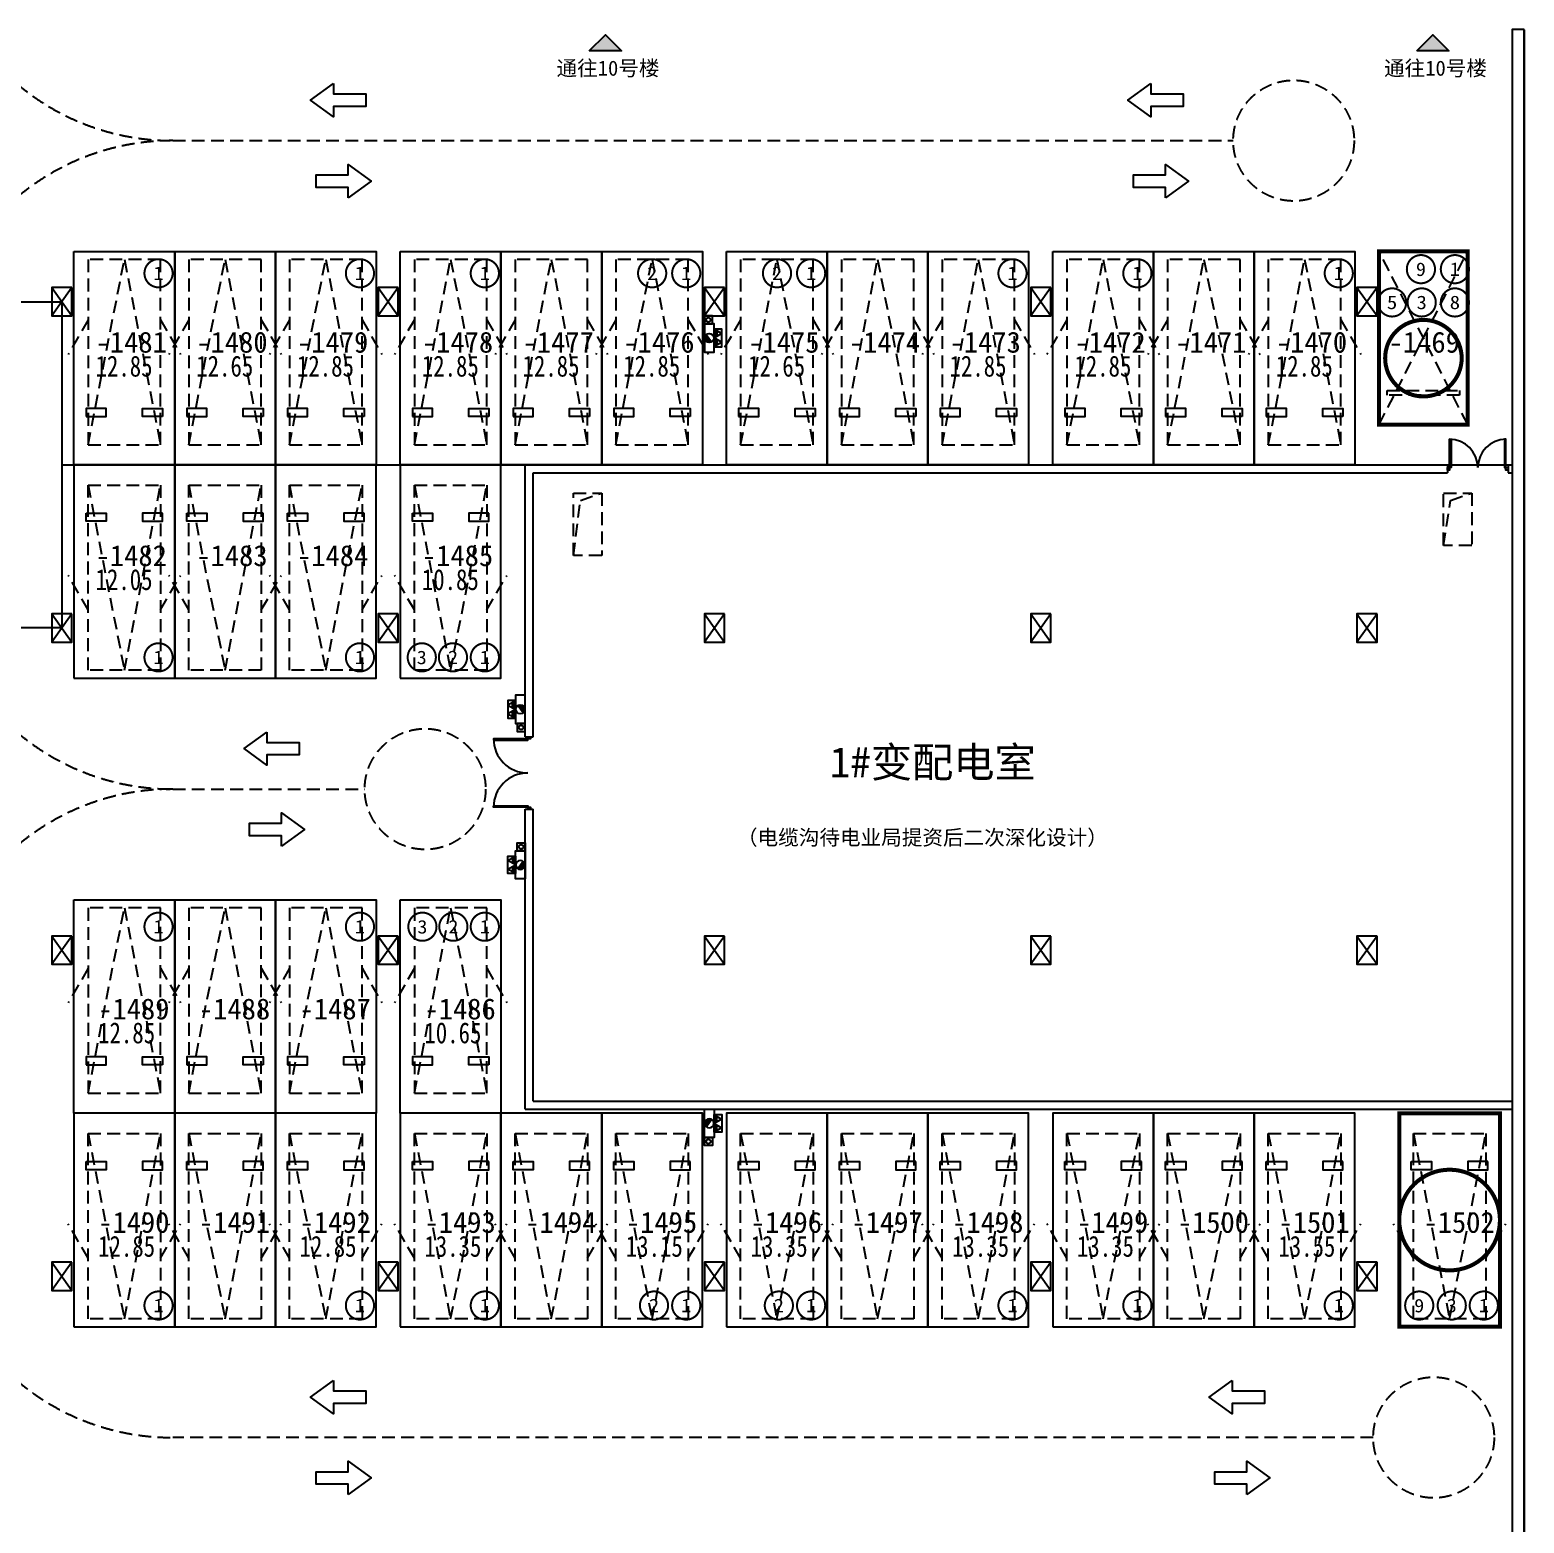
# Model space of a CAD drawing. Header units: millimetres. Extents: x 693907 to 1906102, y -24098 to 332602.
# Drawn here: x 792222 to 829317, y 1775 to 38850 of the extents above; entities that cross this region are included whole.
import ezdxf
from ezdxf.enums import TextEntityAlignment as Align

# ---------------------------------------------------------------- set-up
doc = ezdxf.new("R2010")
doc.units = ezdxf.units.MM
doc.header["$LTSCALE"] = 100
doc.linetypes.add('A6-DK-B1F$0$$0$HIDDEN2', pattern=[4.7625, 3.175, -1.5875])
doc.linetypes.add('A6-DK-B1F$0$HIDDEN2', pattern=[4.7625, 3.175, -1.5875])
doc.layers.get('Defpoints').update_dxf_attribs({"color": 189})
for name, color, linetype in [('A-HATCH', 251, 'Continuous'), ('A-ROOM-IDEN', 31, 'Continuous'), ('A-WIND-IDEN', 244, 'Continuous'), ('A6-DK-B1F$0$$0$A-PRKG', 175, 'A6-DK-B1F$0$$0$HIDDEN2'), ('A6-DK-B1F$0$A-CONC', 30, 'Continuous'), ('A6-DK-B1F$0$A-DOOR', 190, 'Continuous'), ('A6-DK-B1F$0$A-PRKG', 175, 'A6-DK-B1F$0$HIDDEN2'), ('A6-DK-B1F$0$A-PRKG-SIGN', 252, 'Continuous'), ('A6-DK-B1F$0$A-TRACK', 77, 'A6-DK-B1F$0$HIDDEN2'), ('A6-DK-B1F$0$A-VOID', 221, 'A6-DK-B1F$0$HIDDEN2'), ('A6-DK-B1F$0$A-WALL', 2, 'Continuous'), ('A6-DK-BG-B1F$0$A-STAIR', 142, 'Continuous'), ('A6-W-B1$0$S-WALL-S', 4, 'Continuous'), ('a_parking_number', 120, 'Continuous'), ('a_parking_price', 211, 'Continuous'), ('TP-DK-1(xhs)$0$P-J-DIM-L', 70, 'Continuous'), ('TP-DK-1(xhs)$0$P-X-L', 240, 'Continuous'), ('TP-DK-1(xhs)$0$P-X-M', 2, 'Continuous'), ('TP-DK-1(xhs)$0$P-X-X', 1, 'Continuous'), ('xref(dwg引用图层)', 7, 'Continuous'), ('留孔', 1, 'Continuous')]:
    doc.layers.add(name, color=color, linetype=linetype)
doc.layers.add('A6-W-B1$0$S-EDIT', color=241, linetype='Continuous', plot=False)
doc.layers.add('LVTRY', color=6, linetype='Continuous', lineweight=18)
doc.layers.add('PUB_TEXT', color=7, linetype='Continuous', lineweight=15)
doc.styles.add('-黑体', font='simhei.ttf')
doc.styles.add('华文细黑', font='STXIHEI.TTF')
doc.styles.add('黑体', font='simhei.ttf', dxfattribs={"width": 0.8})

# ---------------------------------------------------------------- blocks, each defined once
blk = doc.blocks.new('TP-DK-1(xhs)$0$PG01.1')
at = {"color": 1}
for p, q in [((108, 187), (0, 0)), ((80, 72), (66, 58)), ((89, 72), (66, 48)), ((99, 72), (66, 39)), ((109, 72), (66, 29)), ((118, 72), (66, 20)), ((128, 72), (66, 10)), ((138, 72), (66, 0)), ((147, 72), (76, 0)), ((150, 65), (85, 0)), ((150, 56), (94, 0)), ((150, 46), (104, 0)), ((216, 0), (108, 187)), ((150, 36), (114, 0)), ((150, 27), (123, 0)), ((150, 17), (133, 0)), ((150, 8), (142, 0)), ((324, 187), (216, 0)), ((296, 72), (282, 58)), ((305, 72), (282, 48)), ((315, 72), (282, 39)), ((325, 72), (282, 29)), ((334, 72), (282, 20)), ((344, 72), (282, 10)), ((354, 72), (282, 0)), ((363, 72), (292, 0)), ((366, 65), (301, 0)), ((366, 56), (310, 0)), ((366, 46), (320, 0)), ((432, 0), (324, 187)), ((366, 36), (330, 0)), ((366, 27), (339, 0)), ((366, 17), (349, 0)), ((366, 8), (358, 0))]:
    blk.add_line(p, q, dxfattribs=at)
at = {"color": 2}
for p, q in [((0, 0), (216, 0)), ((216, 0), (432, 0))]:
    blk.add_line(p, q, dxfattribs=at)
at = {"color": 1}
for points in [[(0, 0), (436, 0), (436, 190), (0, 190)], [(66, 72), (150, 72), (150, 0), (66, 0)], [(282, 72), (366, 72), (366, 0), (282, 0)]]:
    blk.add_lwpolyline(points, close=True, dxfattribs=at)
blk = doc.blocks.new('TP-DK-1(xhs)$0$PG02.4')
blk.add_hatch(color=1).paths.add_polyline_path([(265, 48, 0.699012), (461, 120, 0.141488), (444, 179)])
at = {"color": 1}
blk.add_line((265, 48), (444, 179), dxfattribs=at)
blk.add_lwpolyline([(0, 0), (700, 0), (700, 240), (0, 240)], close=True, dxfattribs=at)
blk.add_circle((350, 120), 111, dxfattribs=at)
blk = doc.blocks.new('TP-DK-1(xhs)')
at = {"layer": 'TP-DK-1(xhs)$0$P-J-DIM-L', "color": 8, "true_color": 0x808080}
for points in [[(66750, 31550), (66950, 31550), (66950, 31750), (66750, 31750)], [(62300, 21632), (62100, 21632), (62100, 21432), (62300, 21432)], [(62300, 18468), (62100, 18468), (62100, 18668), (62300, 18668)], [(66750, 11350), (66950, 11350), (66950, 11150), (66750, 11150)]]:
    blk.add_lwpolyline(points, close=True, dxfattribs=at)
at = {"layer": 'TP-DK-1(xhs)$0$P-X-L'}
for centre in [(66850, 31650), (62200, 21532), (62200, 18568), (66850, 11250)]:
    blk.add_circle(centre, 55, dxfattribs=at)
at = {"layer": 'TP-DK-1(xhs)$0$P-X-M', "extrusion": (0, 0, -1), "xscale": -1, "zscale": -1}
for p, rotation in [((-66990, 31418), 90), ((-62060, 21763), 270)]:
    blk.add_blockref('TP-DK-1(xhs)$0$PG01.1', p, dxfattribs=dict(at, rotation=rotation))
at = {"layer": 'TP-DK-1(xhs)$0$P-X-M', "extrusion": (0, 0, -1), "zscale": -1}
for p, rotation in [((-62060, 18337), 270), ((-66990, 11482), 90)]:
    blk.add_blockref('TP-DK-1(xhs)$0$PG01.1', p, dxfattribs=dict(at, rotation=rotation))
at = {"layer": 'TP-DK-1(xhs)$0$P-X-X'}
for p, rotation in [((66750, 31550), 270), ((62300, 21632), 90)]:
    blk.add_blockref('TP-DK-1(xhs)$0$PG02.4', p, dxfattribs=dict(at, rotation=rotation))
at = {"layer": 'TP-DK-1(xhs)$0$P-X-X', "xscale": -1}
for p, rotation in [((62300, 18468), 90), ((66750, 11350), 270)]:
    blk.add_blockref('TP-DK-1(xhs)$0$PG02.4', p, dxfattribs=dict(at, rotation=rotation))
blk = doc.blocks.new('A6-W-B1$0$Z-1')
at = {"layer": 'A6-W-B1$0$S-EDIT'}
for p, q in [((91833, 54151), (92533, 54651)), ((91833, 54651), (92533, 54151))]:
    blk.add_line(p, q, dxfattribs=at)
at = {"layer": 'A6-W-B1$0$S-WALL-S', "color": 0, "linetype": 'ByBlock', "lineweight": -2}
blk.add_lwpolyline([(91833, 54651), (91833, 54151), (92533, 54151), (92533, 54651), (91833, 54651)], dxfattribs=at)
blk = doc.blocks.new('A6-W-B1', base_point=(85957, 40190))
at = {"layer": 'A6-W-B1$0$S-WALL-S'}
blk.add_lwpolyline([(173057, 79050), (172757, 79050), (172757, 38165), (173057, 38165)], close=True, dxfattribs=at)
at = {"layer": 'A6-W-B1$0$S-WALL-S', "rotation": 270}
for p in [(82356, 164473), (90456, 164473), (98556, 164473), (106656, 164473), (114756, 164473), (82356, 156373), (90456, 156373), (98556, 156373), (106656, 156373), (114756, 156373), (82356, 148373), (90456, 148373), (98556, 148373), (106656, 148373), (114756, 148373), (82356, 140273), (90456, 140273), (98556, 140273), (106656, 140273), (114756, 140273)]:
    blk.add_blockref('A6-W-B1$0$Z-1', p, dxfattribs=at)
blk = doc.blocks.new('A6-DK-BG-B1F')
at = {"layer": 'A6-DK-BG-B1F$0$A-STAIR'}
blk.add_lwpolyline([(44300, 32100), (50800, 32100), (50800, 24000), (44300, 24000)], close=True, dxfattribs=at)
blk.add_lwpolyline([(50800, 28050), (86800, 28050)], dxfattribs=at)
blk = doc.blocks.new('A6-DK-B1F$0$A$C48A675EB')
at = {"layer": 'A6-DK-B1F$0$A-TRACK', "linetype": 'ByBlock'}
blk.add_lwpolyline([(1047, -516), (1047, -195), (50, -195), (50, 195), (1047, 195), (1047, 517), (1759, 0)], close=True, dxfattribs=at)
blk = doc.blocks.new('A6-DK-B1F$0$gsethsergtyf')
at = {"layer": 'A6-DK-B1F$0$A-TRACK'}
for p, q in [((53550, 36100), (79879, 36100)), ((53550, 20000, 0), (58318, 20000, 0)), ((83355, 3900, 0), (53550, 3900, 0))]:
    blk.add_line(p, q, dxfattribs=at)
for centre in [(81379, 36100), (59818, 20000, 0), (84855, 3900, 0)]:
    blk.add_circle(centre, 1500, dxfattribs=at)
for centre, start, end in [((53550, 42100, 0), 180, 270), ((53550, 30100, 0), 90, 180), ((53550, 26000, 0), 180, 270), ((53550, 14000, 0), 90, 180), ((53550, 9900, 0), 180, 270)]:
    blk.add_arc(centre, 6000, start, end, dxfattribs=at)
at = {"layer": 'A6-DK-B1F$0$A-TRACK', "linetype": 'ByBlock', "xscale": 0.8, "yscale": 0.8, "zscale": 0.8, "rotation": 180}
for p in [(58382, 37104, 0), (78672, 37104, 0), (56728, 21004, 0), (58382, 4904), (80692, 4904)]:
    blk.add_blockref('A6-DK-B1F$0$A$C48A675EB', p, dxfattribs=at)
at = {"layer": 'A6-DK-B1F$0$A-TRACK', "linetype": 'ByBlock', "xscale": 0.8, "yscale": 0.8, "zscale": 0.8}
for p in [(57069, 35096, 0), (77359, 35096, 0), (55415, 18996, 0), (57069, 2896), (79379, 2896)]:
    blk.add_blockref('A6-DK-B1F$0$A$C48A675EB', p, dxfattribs=at)
blk = doc.blocks.new('A6-DK-B1F$0$标准车位')
blk.add_lwpolyline([(350, 4600), (1250, 0), (2150, 4600)])
blk.add_lwpolyline([(350, 4600), (2150, 4600), (2150, 0), (350, 0)], close=True)
at = {"layer": 'A6-DK-B1F$0$A-PRKG-SIGN'}
for points in [[(0, -200), (2500, -200), (2500, 5100), (0, 5100)], [(300, 3900), (800, 3900), (800, 3700), (300, 3700)], [(2200, 3900), (1700, 3900), (1700, 3700), (2200, 3700)]]:
    blk.add_lwpolyline(points, close=True, dxfattribs=at)
at = {"layer": 'Defpoints', "color": 8, "linetype": 'A6-DK-B1F$0$HIDDEN2', "extrusion": (-5.18032e-09, 4.96178e-22, 1), "elevation": 0}
for points in [[(350, 1500), (-145, 2357)], [(2150, 1500), (2645, 2357)]]:
    blk.add_lwpolyline(points, dxfattribs=at)
blk = doc.blocks.new('*U463')
at = {"linetype": 'ByBlock', "lineweight": -2}
for points in [[(85, 735), (85, 35), (50, 35), (50, 735)], [(1415, 735), (1415, 35), (1450, 35), (1450, 735)], [(0, 35), (50, 35), (50, -35), (0, -35)], [(1450, 35), (1500, 35), (1500, -35), (1450, -35)]]:
    blk.add_lwpolyline(points, close=True, dxfattribs=at)
for centre, start, end in [((50, 35), 0, 90), ((1450, 35), 90, 180)]:
    blk.add_arc(centre, 700, start, end, dxfattribs=at)
blk = doc.blocks.new('*U476')
at = {"linetype": 'ByBlock', "lineweight": -2}
for points in [[(85, 885), (85, 35), (50, 35), (50, 885)], [(1715, 885), (1715, 35), (1750, 35), (1750, 885)], [(0, 35), (50, 35), (50, -35), (0, -35)], [(1750, 35), (1800, 35), (1800, -35), (1750, -35)]]:
    blk.add_lwpolyline(points, close=True, dxfattribs=at)
for centre, start, end in [((50, 35), 0, 90), ((1750, 35), 90, 180)]:
    blk.add_arc(centre, 850, start, end, dxfattribs=at)
blk = doc.blocks.new('A6-DK-B1F$0$$0$A$C46FA2BC5')
at = {"layer": 'A6-DK-B1F$0$$0$A-PRKG', "color": 6, "linetype": 'ByBlock'}
blk.add_lwpolyline([(-2200, 0), (0, 0), (0, -4300), (-2200, -4300)], close=True, dxfattribs=at)
at = {"layer": 'A6-DK-B1F$0$$0$A-PRKG', "color": 6}
for points in [[(0, -4300), (-2200, 0)], [(-2200, -4300), (0, 0)]]:
    blk.add_lwpolyline(points, dxfattribs=at)
blk.add_lwpolyline([(-2000, -3450), (-200, -3450), (-200, -3570), (-2000, -3570)], close=True, dxfattribs=at)

msp = doc.modelspace()

# ---------------------------------------------------------------- hatches: boundary and pattern name
at = {"layer": 'A-HATCH'}
h = msp.add_hatch(color=256, dxfattribs=at)
h.dxf.hatch_style = 1
h.paths.add_polyline_path([(806108.8, 38328.7), (806508.8, 38728.7), (806908.8, 38328.7)])
h = msp.add_hatch(color=256, dxfattribs=at)
h.dxf.hatch_style = 1
h.paths.add_polyline_path([(826651.6, 38328.7), (827051.6, 38728.7), (827451.6, 38328.7)])

# ---------------------------------------------------------------- linework, layer by layer
at = {"layer": 'A-WIND-IDEN'}
for points in [[(806108.8, 38328.7), (806508.8, 38728.7), (806908.8, 38328.7)], [(826651.6, 38328.7), (827051.6, 38728.7), (827451.6, 38328.7)]]:
    msp.add_lwpolyline(points, close=True, dxfattribs=at)
at = {"layer": 'A6-DK-B1F$0$A-CONC'}
for p, q in [((829016.9, 38850), (829016.9, -2125)), ((829316.9, 38850), (829316.9, -2125))]:
    msp.add_line(p, q, dxfattribs=at)
at = {"layer": 'A6-DK-B1F$0$A-VOID'}
for points in [[(805716.9, 27350), (806416.9, 27350), (806416.9, 25800), (805716.9, 25800)], [(827316.9, 27350), (828016.9, 27350), (828016.9, 26050), (827316.9, 26050)]]:
    msp.add_lwpolyline(points, close=True, dxfattribs=at)
for points in [[(805716.9, 25800), (805888.5, 27164.5), (806416.9, 27350)], [(827316.9, 26050), (827486.9, 27165.7), (828016.9, 27350)]]:
    msp.add_lwpolyline(points, dxfattribs=at)
at = {"layer": 'A6-DK-B1F$0$A-WALL'}
for p, q in [((804516.9, 21300), (804516.9, 28050)), ((804516.9, 28050), (829016.9, 28050)), ((804716.9, 21300), (804716.9, 27850)), ((804716.9, 27850), (827416.9, 27850)), ((827416.9, 28050), (827416.9, 27850)), ((828916.9, 28050), (828916.9, 27850)), ((828916.9, 27850), (829016.9, 27850)), ((804516.9, 21300), (804716.9, 21300)), ((804516.9, 12050), (804516.9, 19500)), ((804516.9, 19500), (804716.9, 19500)), ((804716.9, 12250), (804716.9, 19500)), ((804716.4, 12250), (829016.9, 12250)), ((804516.4, 12050), (829016.9, 12050))]:
    msp.add_line(p, q, dxfattribs=at)
at = {"layer": 'LVTRY', "color": 6, "const_width": 50}
for points in [[(795765.7, 32806.9, 1), (795065.7, 32806.9, 1)], [(800765.7, 32806.9, 1), (800065.7, 32806.9, 1)], [(803865.7, 32806.9, 1), (803165.7, 32806.9, 1)], [(808019.7, 32806.9, 1), (807319.7, 32806.9, 1)], [(808865.7, 32806.9, 1), (808165.7, 32806.9, 1)], [(811119.7, 32806.9, 1), (810419.7, 32806.9, 1)], [(811965.7, 32806.9, 1), (811265.7, 32806.9, 1)], [(816965.7, 32806.9, 1), (816265.7, 32806.9, 1)], [(820065.7, 32806.9, 1), (819365.7, 32806.9, 1)], [(825065.7, 32806.9, 1), (824365.7, 32806.9, 1)], [(827105.3, 32908.6, 1), (826405.3, 32908.6, 1)], [(827948.5, 32908.6, 1), (827248.5, 32908.6, 1)], [(826389.9, 32083, 1), (825689.9, 32083, 1)], [(827124.5, 32083, 1), (826424.5, 32083, 1)], [(827948.5, 32083, 1), (827248.5, 32083, 1)], [(795765.7, 23271.2, 1), (795065.7, 23271.2, 1)], [(800765.7, 23271.2, 1), (800065.7, 23271.2, 1)], [(802300.7, 23271.2, 1), (801600.7, 23271.2, 1)], [(803074.9, 23271.2, 1), (802374.9, 23271.2, 1)], [(803865.7, 23271.2, 1), (803165.7, 23271.2, 1)], [(795765.7, 16582.8, 1), (795065.7, 16582.8, 1)], [(800765.7, 16582.8, 1), (800065.7, 16582.8, 1)], [(802316.6, 16582.8, 1), (801616.6, 16582.8, 1)], [(803085.4, 16582.8, 1), (802385.4, 16582.8, 1)], [(803865.7, 16582.8, 1), (803165.7, 16582.8, 1)], [(795765.7, 7177.6, 1), (795065.7, 7177.6, 1)], [(800765.7, 7177.6, 1), (800065.7, 7177.6, 1)], [(803865.7, 7177.6, 1), (803165.7, 7177.6, 1)], [(808065.8, 7177.6, 1), (807365.8, 7177.6, 1)], [(808865.7, 7177.6, 1), (808165.7, 7177.6, 1)], [(811165.8, 7177.6, 1), (810465.8, 7177.6, 1)], [(811965.7, 7177.6, 1), (811265.7, 7177.6, 1)], [(816965.7, 7177.6, 1), (816265.7, 7177.6, 1)], [(820065.7, 7177.6, 1), (819365.7, 7177.6, 1)], [(825065.7, 7177.6, 1), (824365.7, 7177.6, 1)], [(827062.9, 7177.6, 1), (826362.9, 7177.6, 1)], [(827870.6, 7177.6, 1), (827170.6, 7177.6, 1)], [(828665.7, 7177.6, 1), (827965.7, 7177.6, 1)]]:
    msp.add_lwpolyline(points, format="xyb", close=True, dxfattribs=at)
at = {"layer": '留孔', "const_width": 100, "elevation": 0}
for points in [[(825716.9, 33350), (827916.9, 33350), (827916.9, 29050), (825716.9, 29050)], [(826216.9, 11950), (828716.9, 11950), (828716.9, 6650), (826216.9, 6650)]]:
    msp.add_lwpolyline(points, close=True, dxfattribs=at)
msp.add_lwpolyline([(827766.9, 30698.8, 1), (825866.9, 30698.8, 1)], format="xyb", close=True, dxfattribs=at)
msp.add_lwpolyline([(828716.9, 9300, 1), (826216.9, 9300, 1), (828716.9, 9300, 1)], format="xyb", dxfattribs=at)

# ---------------------------------------------------------------- block references
msp.add_blockref('A6-DK-B1F$0$gsethsergtyf', (742216.9, 0))
at = {"layer": 'A6-DK-B1F$0$A-DOOR'}
msp.add_blockref('*U463', (827416.9, 27950), dxfattribs=at)
at = {"layer": 'A6-DK-B1F$0$A-DOOR', "rotation": 90}
msp.add_blockref('*U476', (804616.9, 19500), dxfattribs=at)
at = {"layer": 'A6-DK-B1F$0$A-PRKG', "linetype": 'ByBlock', "extrusion": (-5.18032e-09, -4.99113e-22, -1), "zscale": -1, "rotation": 180}
for p in [(-793316.9, 33150, 0), (-795816.9, 33150, 0), (-798316.9, 33150, 0), (-801416.9, 33150, 0), (-803916.9, 33150, 0), (-806416.9, 33150, 0), (-809516.9, 33150, 0), (-812016.9, 33150, 0), (-814516.9, 33150, 0), (-817616.9, 33150, 0), (-820116.9, 33150, 0), (-822616.9, 33150, 0), (-793316.9, 17050, 0), (-795816.9, 17050, 0), (-798316.9, 17050, 0), (-801416.9, 17050, 0)]:
    msp.add_blockref('A6-DK-B1F$0$标准车位', p, dxfattribs=at)
at = {"layer": 'A6-DK-B1F$0$A-PRKG'}
msp.add_blockref('A6-DK-B1F$0$$0$A$C46FA2BC5', (827916.9, 33350, 0), dxfattribs=at)
at = {"layer": 'A6-DK-B1F$0$A-PRKG', "linetype": 'ByBlock', "extrusion": (-5.18032e-09, 4.99294e-22, -1), "xscale": -1, "zscale": -1, "rotation": 359.9999999999999}
for p in [(-793316.9, 22950, 0), (-795816.9, 22950, 0), (-798316.9, 22950, 0), (-801416.9, 22950, 0), (-793316.9, 6850, 0), (-795816.9, 6850, 0), (-798316.9, 6850, 0), (-801416.9, 6850, 0), (-803916.9, 6850, 0), (-806416.9, 6850, 0), (-809516.9, 6850, 0), (-812016.9, 6850, 0), (-814516.9, 6850, 0), (-817616.9, 6850, 0), (-820116.9, 6850, 0), (-822616.9, 6850, 0), (-826216.9, 6850, 0)]:
    msp.add_blockref('A6-DK-B1F$0$标准车位', p, dxfattribs=at)
at = {"layer": 'xref(dwg引用图层)'}
for name in ['A6-W-B1', 'TP-DK-1(xhs)', 'A6-DK-BG-B1F']:
    msp.add_blockref(name, (742216.9, 0), dxfattribs=at)

# ---------------------------------------------------------------- texts
at = {"layer": 'A-ROOM-IDEN', "style": '华文细黑'}
for s, height, p in [('通往10号楼', 375, (806573.9, 37712)), ('通往10号楼', 375, (827116.7, 37712)), ('1#变配电室', 750, (814636.4, 20292.8)), ('（电缆沟待电业局提资后二次深化设计）', 375, (814378.9, 18611.4))]:
    msp.add_text(s, height=height, dxfattribs=at).set_placement(p, align=Align.CENTER)
at = {"layer": 'a_parking_number', "style": '华文细黑'}
for s, p in [('-1481', (794738.7, 31091.7, 0)), ('-1480', (797238.7, 31091.7, 0)), ('-1479', (799738.7, 31091.7, 0)), ('-1478', (802838.7, 31091.7, 0)), ('-1477', (805338.7, 31091.7, 0)), ('-1476', (807838.7, 31091.7, 0)), ('-1475', (810938.7, 31091.7, 0)), ('-1474', (813438.7, 31091.7, 0)), ('-1473', (815938.7, 31091.7, 0)), ('-1472', (819038.7, 31091.7, 0)), ('-1471', (821538.7, 31091.7, 0)), ('-1470', (824038.7, 31091.7, 0)), ('-1469', (826838.7, 31091.7, 0)), ('-1482', (794738.7, 25791.7, 0)), ('-1483', (797238.7, 25791.7, 0)), ('-1484', (799738.7, 25791.7, 0)), ('-1485', (802838.7, 25791.7, 0)), ('-1489', (794802.7, 14538, 0)), ('-1488', (797302.7, 14538, 0)), ('-1487', (799802.7, 14538, 0)), ('-1486', (802902.7, 14538, 0)), ('-1490', (794802.7, 9238, 0)), ('-1491', (797302.7, 9238, 0)), ('-1492', (799802.7, 9238, 0)), ('-1493', (802902.7, 9238, 0)), ('-1494', (805402.7, 9238, 0)), ('-1495', (807902.7, 9238, 0)), ('-1496', (811002.7, 9238, 0)), ('-1497', (813502.7, 9238, 0)), ('-1498', (816002.7, 9238, 0)), ('-1499', (819102.7, 9238, 0)), ('-1500', (821602.7, 9238, 0)), ('-1501', (824102.7, 9238, 0)), ('-1502', (827702.7, 9238, 0))]:
    msp.add_text(s, height=520, dxfattribs=at).set_placement(p, align=Align.MIDDLE)
at = {"layer": 'a_parking_price', "style": '黑体', "width": 0.8}
for s, p in [('12.85', (793851.9, 30241.8)), ('12.65', (796351.9, 30241.8)), ('12.85', (798851.9, 30241.8)), ('12.85', (801951.9, 30241.8)), ('12.85', (804451.9, 30241.8)), ('12.85', (806951.9, 30241.8)), ('12.65', (810051.9, 30241.8)), ('12.85', (815051.9, 30241.8)), ('12.85', (818151.9, 30241.8)), ('12.85', (823151.9, 30241.8)), ('12.05', (793851.9, 24941.8)), ('10.85', (801951.9, 24941.8)), ('12.85', (793915.8, 13688.1)), ('10.65', (802015.8, 13688.1)), ('12.85', (793915.8, 8388.1)), ('12.85', (798915.8, 8388.1)), ('13.35', (802015.8, 8388.1)), ('13.15', (807015.8, 8388.1)), ('13.35', (810115.8, 8388.1)), ('13.35', (815115.8, 8388.1)), ('13.35', (818215.8, 8388.1)), ('13.55', (823215.8, 8388.1))]:
    msp.add_text(s, height=520, dxfattribs=at).set_placement(p)
at = {"layer": 'PUB_TEXT', "color": 6, "style": '-黑体'}
for s, width, p, p2 in [('9', 1.032317, (826631, 32739.4), (826879.6, 32739.4)), ('1', 1.065055, (827470.2, 32742.4), (827726.7, 32742.4)), ('1', 1.065055, (795287.5, 32640.7), (795544, 32640.7)), ('1', 1.065055, (800287.5, 32640.7), (800544, 32640.7)), ('1', 1.065055, (803387.5, 32640.7), (803644, 32640.7)), ('2', 1.048503, (807543.4, 32639.2), (807796, 32639.2)), ('1', 1.065055, (808387.5, 32640.7), (808644, 32640.7)), ('2', 1.048503, (810643.4, 32639.2), (810896, 32639.2)), ('1', 1.065055, (811487.5, 32640.7), (811744, 32640.7)), ('1', 1.065055, (816487.5, 32640.7), (816744, 32640.7)), ('1', 1.065055, (819587.5, 32640.7), (819844, 32640.7)), ('1', 1.065055, (824587.5, 32640.7), (824844, 32640.7)), ('5', 1.065055, (825911.6, 31916.7), (826168.2, 31916.7)), ('3', 1.065055, (826646.2, 31916.7), (826902.8, 31916.7)), ('8', 1.065055, (827470.2, 31916.7), (827726.7, 31916.7)), ('1', 1.065055, (795287.5, 23104.9), (795544, 23104.9)), ('1', 1.065055, (800287.5, 23104.9), (800544, 23104.9)), ('3', 1.032317, (801826.4, 23102), (802075.1, 23102)), ('2', 1.048503, (802598.6, 23103.4), (802851.2, 23103.4)), ('1', 1.065055, (803387.5, 23104.9), (803644, 23104.9)), ('1', 1.065055, (795287.5, 16416.5), (795544, 16416.5)), ('1', 1.065055, (800287.5, 16416.5), (800544, 16416.5)), ('3', 1.032317, (801842.3, 16413.6), (802090.9, 16413.6)), ('2', 1.048503, (802609.1, 16415), (802861.7, 16415)), ('1', 1.065055, (803387.5, 16416.5), (803644, 16416.5)), ('1', 1.065055, (795287.5, 7011.3), (795544, 7011.3)), ('1', 1.065055, (800287.5, 7011.3), (800544, 7011.3)), ('1', 1.065055, (803387.5, 7011.3), (803644, 7011.3)), ('2', 1.048503, (807589.5, 7009.8), (807842.1, 7009.8)), ('1', 1.065055, (808387.5, 7011.3), (808644, 7011.3)), ('2', 1.048503, (810689.5, 7009.8), (810942.1, 7009.8)), ('1', 1.065055, (811487.5, 7011.3), (811744, 7011.3)), ('1', 1.065055, (816487.5, 7011.3), (816744, 7011.3)), ('1', 1.065055, (819587.5, 7011.3), (819844, 7011.3)), ('1', 1.065055, (824587.5, 7011.3), (824844, 7011.3)), ('9', 1.032317, (826588.6, 7008.4), (826837.3, 7008.4)), ('3', 1.032317, (827396.2, 7008.4), (827644.9, 7008.4)), ('1', 1.065055, (828187.5, 7011.3), (828444, 7011.3))]:
    msp.add_text(s, height=335, dxfattribs=dict(at, width=width)).set_placement(p, p2, align=Align.FIT)

doc.saveas('drawing.dxf')
